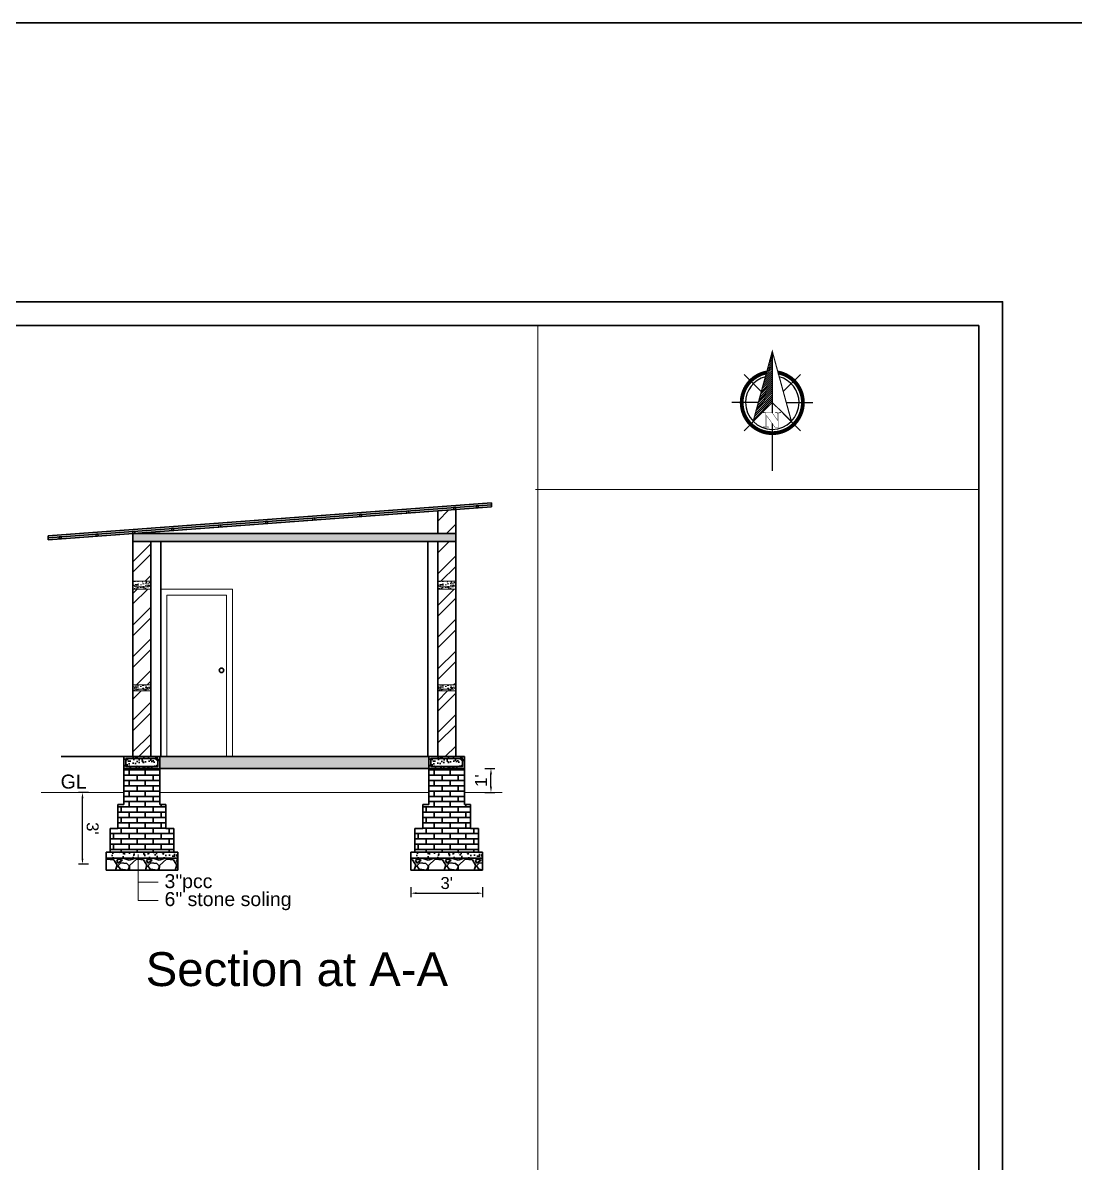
# Model space of a CAD drawing. Header units: inches. Extents: x 352533 to 378079, y -36324 to -23949.
# Drawn here: x 357171 to 357699, y -31711 to -31139 of the extents above; entities that cross this region are included whole.
import ezdxf

# ---------------------------------------------------------------- set-up
doc = ezdxf.new("R2010")
doc.units = ezdxf.units.IN
doc.header["$LTSCALE"] = 2
doc.header["$MEASUREMENT"] = 0
doc.header["$PDMODE"] = 34
doc.layers.get('0').update_dxf_attribs({"linetype": 'CONTINUOUS'})
doc.layers.get('DEFPOINTS').update_dxf_attribs({"color": 141, "linetype": 'CONTINUOUS'})
for name, color, linetype, lineweight in [('DIMENTION', 140, 'CONTINUOUS', 0), ('door', 20, 'CONTINUOUS', 35), ('Rebars', 1, 'CONTINUOUS', 13), ('Siteplan', 7, 'CONTINUOUS', 30), ('steps', 253, 'CONTINUOUS', 20), ('WALL - A', 1, 'CONTINUOUS', 40)]:
    doc.layers.add(name, color=color, linetype=linetype, lineweight=lineweight)
doc.layers.add('Normal Wall', color=7, linetype='CONTINUOUS', lineweight=35, true_color=0xffaf89)
doc.layers.add('Rear Wall', color=7, linetype='CONTINUOUS', lineweight=20, true_color=0xd4e480)
doc.styles.add('Lettring Text', font='arial.ttf')
doc.styles.get("Standard").update_dxf_attribs({"font": 'ARIALN.TTF'})
doc.dimstyles.new('Copy of Standard', dxfattribs={"dimtxt": 6, "dimasz": 2.875, "dimexe": 2, "dimexo": 4, "dimgap": 2, "dimtad": 1, "dimdec": 0, "dimrnd": 1, "dimzin": 0, "dimdsep": 46, "dimlunit": 4, "dimtxsty": 'Lettring Text', "dimcen": 0.1, "dimclrd": 7, "dimclre": 7, "dimclrt": 7, "dimazin": 0, "dimtfac": 0.645, "dimtdec": 0, "dimtmove": 1, "dimatfit": 0, "dimfxl": 3, "dimfxlon": 1, "dimtfillclr": 256, "dimtolj": 1, "dimtzin": 0, "dimlwd": -1, "dimlwe": -1, "dimarcsym": 2})
pattern_1 = [(45, (-3825.627, -791.146), (-7.9549513, 7.9549513), []), (45, (-3820.324, -791.146), (-7.9549513, 7.9549513), [])]
pattern_2 = [(228.0127875, (-3814.827, -776.1464), (-120, -135), [2.01804, -199.7863207]), (184.96974073, (-3816.17695, -777.6464), (180, 15), [3.46302, -342.8388714]), (132.51044708, (-3819.62695, -777.9464), (150, -165), [2.44182, -241.74048894]), (267.273689, (-3825.47695, -781.6964), (15, 300), [3.15357, -312.2033706]), (292.83365418, (-3825.62695, -784.8464), (-75, 180), [3.092325, -306.1405969]), (357.273689, (-3824.42695, -787.6964), (-300, 15), [3.15357, -312.2033706]), (37.69424047, (-3821.27695, -787.8464), (-195, -150), [4.170435, -412.87272823]), (72.25532837, (-3817.97695, -785.2964), (105, 330), [3.93732, -389.79482245]), (121.42956562, (-3816.77695, -781.5464), (-120, 195), [3.16425, -313.26109665]), (175.2363583, (-3818.427, -778.8464), (165, -15), [3.61248, -177.0114387]), (222.3974378, (-3822.02695, -778.5464), (-180, -165), [4.67172, -462.5006251]), (138.81407483, (-3810.627, -781.8464), (-105, 90), [1.594515, -157.8576722]), (171.4692344, (-3811.82695, -780.7964), (195, -30), [3.033555, -300.32267124]), (225, (-3814.827, -780.346), (-2e-15, -15), [2.121315, -19.09188844]), (203.1985905, (-3815.877, -778.5464), (75, 30), [1.14237, -113.0942266]), (291.8014095, (-3816.927, -778.9964), (-15, 45), [1.615545, -79.1619271]), (30.9637565, (-3816.327, -780.4964), (45, 30), [2.623935, -84.8403434]), (161.5650512, (-3814.077, -779.1464), (30, -15), [1.897365, -45.5367999]), (16.38954033, (-3825.62695, -778.9964), (150, 45), [2.658, -263.1426772]), (70.34617594, (-3823.0769, -778.2464), (-60, -165), [2.229915, -220.7611162]), (293.1985905, (-3814.077, -776.1464), (-30, 75), [2.284725, -111.9518716]), (343.61045967, (-3813.17695, -778.2464), (-150, 45), [2.658, -263.1426772]), (339.4439548, (-3825.627, -788.2964), (-75, 30), [2.5632, -125.5968562]), (294.77514057, (-3823.227, -789.1964), (-75, 165), [2.14767, -212.61964595]), (66.8014095, (-3813.927, -791.1464), (30, 75), [2.284725, -111.9518716]), (17.35402464, (-3813.02695, -789.0464), (-195, -60), [2.514465, -248.9313542]), (69.4439548, (-3821.277, -791.1464), (-30, -75), [1.2816, -126.8784562]), (101.3099325, (-3814.827, -791.1464), (-15, 60), [0.76485, -75.7204427]), (165.9637565, (-3814.977, -790.3964), (45, -15), [3.092325, -58.7542594]), (186.00900596, (-3817.97695, -789.6464), (150, 15), [2.86575, -283.7088476]), (303.6900675, (-3816.327, -781.8464), (-15, 30), [2.16333, -51.91993913]), (353.15722659, (-3815.12695, -783.6464), (255, -30), [3.77691, -373.91343936]), (60.9453959, (-3811.377, -784.0964), (-60, -105), [1.54434, -152.8901121]), (90, (-3810.627, -782.746), (-15, 15), [0.9, -14.1]), (120.25643716, (-3818.277, -789.1964), (60, -105), [2.08386, -206.30279984]), (48.0127875, (-3819.327, -787.3964), (120, 135), [4.03608, -197.7682807]), (0, (-3816.627, -784.396), (15, 15), [3.9, -11.1]), (325.30484647, (-3812.72695, -784.3964), (150, -105), [2.37171, -234.7991145]), (254.0546041, (-3810.777, -785.7464), (-15, -60), [2.18403, -107.01761834]), (207.64597536, (-3811.37695, -787.8464), (-285, -150), [3.555975, -352.04211273]), (175.42607874, (-3814.52695, -789.4964), (-195, 15), [3.761985, -372.4361011])]
pattern_3 = [(50, (292902.54, 85005.2083), (5.73808146, -0.50201708), [0.6, -6.6]), (355, (292902.54, 85005.2083), (-1.11001067, 6.01753707), [0.48, -5.28]), (100.4514, (292903.0184, 85005.1665), (4.62807505, 5.51551634), [0.50992152, -5.6091369]), (46.1842, (292902.54, 85006.808), (8.5379284, -1.3241521), [0.9, -9.9]), (96.6356, (292903.252, 85006.698), (7.47730164, 7.79294297), [0.7648823, -8.413704]), (351.1842, (292902.54, 85006.808), (7.47729556, 7.7929488), [0.72, -7.92]), (21, (292903.34, 85006.4083), (4.77525642, -3.22095113), [0.6, -6.6]), (326, (292903.34, 85006.4083), (1.94652266, 5.80120036), [0.48, -5.28]), (71.4514, (292903.738, 85006.14), (6.72178103, 2.58024397), [0.50992152, -5.6091369]), (37.5, (292902.5402, 85005.2083), (0.097278843, 2.66315083), [0, -5.216, 0, -5.36, 0, -5.3]), (7.5, (292902.5402, 85005.2083), (2.1045563, 3.155293695), [0, -3.056, 0, -5.096, 0, -2.02]), (327.5, (292900.7562, 85005.2083), (4.27057949, -0.180438974), [0, -2, 0, -6.24, 0, -8.28]), (317.5, (292899.9562, 85005.2083), (4.66548935, 0.80083986), [0, -2.6, 0, -4.144, 0, -5.88])]
pattern_4 = [(50, (293055.54, 85005.2083), (5.73808146, -0.50201708), [0.6, -6.6]), (355, (293055.54, 85005.2083), (-1.11001067, 6.01753707), [0.48, -5.28]), (100.4514, (293056.0184, 85005.1665), (4.62807505, 5.51551634), [0.50992152, -5.6091369]), (46.1842, (293055.54, 85006.808), (8.5379284, -1.3241521), [0.9, -9.9]), (96.6356, (293056.252, 85006.698), (7.47730164, 7.79294297), [0.7648823, -8.413704]), (351.1842, (293055.54, 85006.808), (7.47729556, 7.7929488), [0.72, -7.92]), (21, (293056.34, 85006.4083), (4.77525642, -3.22095113), [0.6, -6.6]), (326, (293056.34, 85006.4083), (1.94652266, 5.80120036), [0.48, -5.28]), (71.4514, (293056.738, 85006.14), (6.72178103, 2.58024397), [0.50992152, -5.6091369]), (37.5, (293055.5402, 85005.2083), (0.097278843, 2.66315083), [0, -5.216, 0, -5.36, 0, -5.3]), (7.5, (293055.5402, 85005.2083), (2.1045563, 3.155293695), [0, -3.056, 0, -5.096, 0, -2.02]), (327.5, (293053.7562, 85005.2083), (4.27057949, -0.180438974), [0, -2, 0, -6.24, 0, -8.28]), (317.5, (293052.9562, 85005.2083), (4.66548935, 0.80083986), [0, -2.6, 0, -4.144, 0, -5.88])]

# ---------------------------------------------------------------- blocks, each defined once
blk = doc.blocks.new('*X29')
at = {"color": 0}
for p, q in [((146.55, -412.41), (147.62, -411.35)), ((146.75, -411.68), (147.62, -410.82)), ((146.95, -410.95), (147.62, -410.29)), ((147.15, -410.22), (147.62, -409.76)), ((147.35, -409.49), (147.62, -409.23)), ((147.55, -408.76), (147.62, -408.7)), ((145.56, -416.06), (147.62, -414)), ((145.76, -415.33), (147.62, -413.47)), ((145.96, -414.6), (147.62, -412.94)), ((146.16, -413.87), (147.62, -412.41)), ((146.36, -413.14), (147.62, -411.88)), ((144.36, -420.44), (147.62, -417.18)), ((144.56, -419.71), (147.62, -416.65)), ((144.76, -418.98), (147.62, -416.12)), ((144.96, -418.25), (147.62, -415.59)), ((145.16, -417.52), (147.62, -415.06)), ((145.36, -416.79), (147.62, -414.53)), ((143.36, -424.09), (147.62, -419.83)), ((143.56, -423.36), (147.62, -419.3)), ((143.76, -422.63), (147.62, -418.77)), ((143.96, -421.9), (147.62, -418.24)), ((144.16, -421.17), (147.62, -417.71)), ((142.76, -426.28), (147.62, -421.42)), ((142.96, -425.55), (147.62, -420.89)), ((143.16, -424.82), (147.62, -420.36))]:
    blk.add_line(p, q, dxfattribs=at)
blk = doc.blocks.new('NORTH_15')
for p, q in [((0, 3.66), (0, 10.62)), ((-2.87, 2.87), (-7.37, 7.37)), ((2.87, 2.87), (7.37, 7.37)), ((-13.37, 0), (2.72, 0)), ((5.49, 0), (17.83, 0)), ((-2.87, -2.87), (-7.37, -7.37)), ((2.87, -2.87), (7.37, -7.37)), ((0, -3.66), (0, -10.62))]:
    blk.add_line(p, q)
at = {"const_width": 1}
for points in [[(0, -8, 1), (0, 8, 0.359415), (-7.86, 1.52, 1)], [(-7.86, -1.52, 0.359415), (0, -8, 1)]]:
    blk.add_lwpolyline(points, format="xyb", dxfattribs=at)
for points, const_width in [([(4.96, -5.01), (-13.37, 0), (4.9, 5), (0, 0), (4.96, -5.01)], 0.3), ([(5.93, -1.55), (6, -1.55), (6.07, -1.54), (6.13, -1.53), (6.17, -1.52), (6.22, -1.51), (6.26, -1.49), (6.28, -1.47), (6.3, -1.45), (6.32, -1.42), (6.33, -1.39), (6.35, -1.34), (6.36, -1.29), (6.37, -1.23), (6.38, -1.16), (6.38, -1.08), (6.38, -1), (6.54, -1), (6.54, -2.34), (6.38, -2.34), (6.38, -2.3), (6.38, -2.23), (6.38, -2.16), (6.37, -2.09), (6.36, -2.04), (6.35, -1.99), (6.33, -1.95), (6.32, -1.91), (6.3, -1.88), (6.28, -1.86), (6.26, -1.83), (6.22, -1.81), (6.18, -1.8), (6.13, -1.78), (6.07, -1.77), (6.01, -1.76), (5.95, -1.76), (2.66, -1.76), (2.66, -2.34), (2.5, -2.34), (2.5, -0.16), (4.71, 1.44), (3.14, 1.44), (3.07, 1.44), (3, 1.43), (2.94, 1.42), (2.89, 1.41), (2.85, 1.4), (2.81, 1.38), (2.78, 1.36), (2.76, 1.34), (2.74, 1.31), (2.72, 1.27), (2.7, 1.22), (2.69, 1.17), (2.68, 1.11), (2.67, 1.04), (2.66, 0.97), (2.66, 0.89), (2.66, 0.87), (2.5, 0.87), (2.5, 2.21), (2.66, 2.21), (2.66, 2.17), (2.66, 2.09), (2.67, 2.03), (2.68, 1.97), (2.69, 1.91), (2.7, 1.86), (2.71, 1.82), (2.73, 1.78), (2.75, 1.76), (2.77, 1.74), (2.8, 1.72), (2.85, 1.7), (2.89, 1.68), (2.94, 1.67), (3, 1.66), (3.07, 1.66), (3.14, 1.66), (6.54, 1.66), (6.54, 0.75), (3.33, -1.55), (5.93, -1.55), (5.93, -1.55)], 0.1)]:
    blk.add_lwpolyline(points, dxfattribs=dict(const_width=const_width))
for start, end in [(90, 164.973), (270, 90), (195.027, 270)]:
    blk.add_arc((0, 0), 7, start, end)
at = {"rotation": 90}
blk.add_blockref('*X29', (-421.89, -147.62), dxfattribs=at)
blk = doc.blocks.new('A$C0BDB7EE9')
at = {"layer": 'Siteplan', "xscale": 2.999999999999779, "yscale": 2.999999999999779, "zscale": 2.999999999999779, "rotation": 247.8612575918487}
blk.add_blockref('NORTH_15', (20.15, 49.54), dxfattribs=at)
blk = doc.blocks.new('A$C327B4BBD')
at = {"layer": 'DIMENTION', "ltscale": 0.3, "xscale": 1.171875000000082, "yscale": 1.171875000000082, "zscale": 1.171875000000082, "rotation": 112.1387424081494}
blk.add_blockref('A$C0BDB7EE9', (16.1, 0), dxfattribs=at)
blk = doc.blocks.new('*D750')
at = {"color": 7, "transparency": 16777216}
for p, q in [((357203.97, -31525.02), (357198.97, -31525.02)), ((357200.97, -31558.14), (357200.97, -31527.9)), ((357203.97, -31561.01), (357198.97, -31561.01))]:
    blk.add_line(p, q, dxfattribs=at)
at = {"color": 7, "linetype": 'ByBlock', "transparency": 16777216}
for points in [[(357201.45, -31527.9), (357200.49, -31527.9), (357200.97, -31525.02)], [(357201.45, -31558.14), (357200.49, -31558.14), (357200.97, -31561.01)]]:
    blk.add_solid(points, dxfattribs=at)
at = {"layer": 'DEFPOINTS', "color": 0, "linetype": 'ByBlock', "transparency": 16777216}
for p in [(357200.97, -31525.02), (357212.79, -31525.02), (357212.79, -31561.01)]:
    blk.add_point(p, dxfattribs=at)
at = {"color": 7, "linetype": 'ByBlock', "lineweight": 5, "transparency": 16777216, "insert": (357206.04, -31543.02), "char_height": 6, "attachment_point": 5, "rotation": 270.0012, "style": 'Lettring Text'}
blk.add_mtext("\\A1;3'", dxfattribs=at)
blk = doc.blocks.new('*D751')
at = {"color": 7, "transparency": 16777216}
for p, q in [((357403, -31513.01), (357408, -31513.01)), ((357406, -31522.14), (357406, -31515.89)), ((357403, -31525.02), (357408, -31525.02))]:
    blk.add_line(p, q, dxfattribs=at)
at = {"color": 7, "linetype": 'ByBlock', "transparency": 16777216}
for points in [[(357405.52, -31515.89), (357406.48, -31515.89), (357406, -31513.01)], [(357405.52, -31522.14), (357406.48, -31522.14), (357406, -31525.02)]]:
    blk.add_solid(points, dxfattribs=at)
at = {"layer": 'DEFPOINTS', "color": 0, "linetype": 'ByBlock', "transparency": 16777216}
for p in [(357392.79, -31513.01), (357406, -31513.01), (357392.79, -31525.02)]:
    blk.add_point(p, dxfattribs=at)
at = {"color": 7, "linetype": 'ByBlock', "lineweight": 5, "transparency": 16777216, "insert": (357400.99, -31519.02), "char_height": 6, "attachment_point": 5, "rotation": 90, "style": 'Lettring Text'}
blk.add_mtext("\\A1;1'", dxfattribs=at)
blk = doc.blocks.new('*D749')
at = {"color": 7, "transparency": 16777216}
for p, q in [((357365.79, -31572.55), (357365.79, -31577.55)), ((357401.79, -31572.55), (357401.79, -31577.55)), ((357368.66, -31575.55), (357398.91, -31575.55))]:
    blk.add_line(p, q, dxfattribs=at)
at = {"color": 7, "linetype": 'ByBlock', "transparency": 16777216}
for points in [[(357368.66, -31575.07), (357368.66, -31576.03), (357365.79, -31575.55)], [(357398.91, -31575.07), (357398.91, -31576.03), (357401.79, -31575.55)]]:
    blk.add_solid(points, dxfattribs=at)
at = {"layer": 'DEFPOINTS', "color": 0, "linetype": 'ByBlock', "transparency": 16777216}
for p in [(357365.79, -31561.01), (357401.79, -31561.01), (357401.79, -31575.55)]:
    blk.add_point(p, dxfattribs=at)
at = {"color": 7, "linetype": 'ByBlock', "lineweight": 5, "transparency": 16777216, "insert": (357383.79, -31570.48), "char_height": 6, "attachment_point": 5, "style": 'Lettring Text'}
blk.add_mtext("\\A1;3'", dxfattribs=at)

msp = doc.modelspace()

# ---------------------------------------------------------------- hatches: boundary and pattern name
at = {"linetype": 'ByBlock', "lineweight": 5}
h = msp.add_hatch(dxfattribs=at)
h.set_pattern_fill('AR-CONC', scale=0.5, style=0)
h.set_pattern_definition([(50, (310987.362, 37384.7373), (3.58630091, -0.31376067), [0.375, -4.125]), (355, (310987.362, 37384.7373), (-0.69375667, 3.76096067), [0.3, -3.3]), (100.4514, (310987.6607, 37384.7112), (2.89254691, 3.44719771), [0.31870095, -3.50571056]), (46.1842, (310987.362, 37385.7373), (5.33620524, -0.82759507), [0.5625, -6.1875]), (96.6356, (310987.8065, 37385.6684), (4.67331353, 4.87058935), [0.47805144, -5.258565]), (351.1842, (310987.362, 37385.7373), (4.67330973, 4.870593), [0.45, -4.95]), (21, (310987.862, 37385.4873), (2.98453526, -2.01309445), [0.375, -4.125]), (326, (310987.862, 37385.4873), (1.21657666, 3.62575023), [0.3, -3.3]), (71.4514, (310988.1106, 37385.3196), (4.20111314, 1.61265248), [0.31870095, -3.50571056]), (37.5, (310987.3619, 37384.7373), (0.060799277, 1.66446927), [0, -3.26, 0, -3.35, 0, -3.3125]), (7.5, (310987.3619, 37384.7373), (1.315347687, 1.97205856), [0, -1.91, 0, -3.185, 0, -1.2625]), (327.5, (310986.2469, 37384.7373), (2.66911218, -0.112774359), [0, -1.25, 0, -3.9, 0, -5.175]), (317.5, (310985.7469, 37384.7373), (2.91593085, 0.50052491), [0, -1.625, 0, -2.59, 0, -3.675])])
h.paths.add_polyline_path([(357235.29, -31419.01), (357226.29, -31419.01), (357226.29, -31423.01), (357235.29, -31423.01)])
edge = h.paths.add_edge_path(flags=16)
edge.add_arc((357234.2, -31421.66), 0.496, 180, 268.058, ccw=False)
edge.add_arc((357234.2, -31421.66), 0.496, 0, 180, ccw=False)
edge.add_arc((357234.2, -31421.66), 0.496, -91.942, 0, ccw=False)
edge.add_line((357234.19, -31422.15), (357227.39, -31422.15))
edge.add_arc((357227.37, -31421.66), 0.496, 180, 271.942, ccw=False)
edge.add_arc((357227.37, -31421.66), 0.496, 0, 180, ccw=False)
edge.add_arc((357227.37, -31421.66), 0.496, -88.058, 0, ccw=False)
edge.add_line((357227.39, -31422.15), (357234.19, -31422.15))
h = msp.add_hatch(dxfattribs=at)
h.set_pattern_fill('AR-CONC', scale=0.5, style=0)
h.set_pattern_definition([(50, (311140.362, 37384.7373), (3.58630091, -0.31376067), [0.375, -4.125]), (355, (311140.362, 37384.7373), (-0.69375667, 3.76096067), [0.3, -3.3]), (100.4514, (311140.6607, 37384.7112), (2.89254691, 3.44719771), [0.31870095, -3.50571056]), (46.1842, (311140.362, 37385.7373), (5.33620524, -0.82759507), [0.5625, -6.1875]), (96.6356, (311140.8065, 37385.6684), (4.67331353, 4.87058935), [0.47805144, -5.258565]), (351.1842, (311140.362, 37385.7373), (4.67330973, 4.870593), [0.45, -4.95]), (21, (311140.862, 37385.4873), (2.98453526, -2.01309445), [0.375, -4.125]), (326, (311140.862, 37385.4873), (1.21657666, 3.62575023), [0.3, -3.3]), (71.4514, (311141.1106, 37385.3196), (4.20111314, 1.61265248), [0.31870095, -3.50571056]), (37.5, (311140.3619, 37384.7373), (0.060799277, 1.66446927), [0, -3.26, 0, -3.35, 0, -3.3125]), (7.5, (311140.3619, 37384.7373), (1.315347687, 1.97205856), [0, -1.91, 0, -3.185, 0, -1.2625]), (327.5, (311139.2469, 37384.7373), (2.66911218, -0.112774359), [0, -1.25, 0, -3.9, 0, -5.175]), (317.5, (311138.7469, 37384.7373), (2.91593085, 0.50052491), [0, -1.625, 0, -2.59, 0, -3.675])])
h.paths.add_polyline_path([(357388.29, -31419.01), (357379.29, -31419.01), (357379.29, -31423.01), (357388.29, -31423.01)])
edge = h.paths.add_edge_path(flags=16)
edge.add_arc((357387.2, -31421.66), 0.496, 180, 268.058, ccw=False)
edge.add_arc((357387.2, -31421.66), 0.496, 0, 180, ccw=False)
edge.add_arc((357387.2, -31421.66), 0.496, -91.942, 0, ccw=False)
edge.add_line((357387.19, -31422.15), (357380.39, -31422.15))
edge.add_arc((357380.37, -31421.66), 0.496, 180, 271.942, ccw=False)
edge.add_arc((357380.37, -31421.66), 0.496, 0, 180, ccw=False)
edge.add_arc((357380.37, -31421.66), 0.496, -88.058, 0, ccw=False)
edge.add_line((357380.39, -31422.15), (357387.19, -31422.15))
h = msp.add_hatch(color=7, dxfattribs=at)
h.paths.add_polyline_path([(357234.7, -31421.38, 0.414214), (357234.2, -31420.89), (357234.04, -31420.92, 0.315664), (357233.71, -31421.38, 1)])
h.paths.add_polyline_path([(357227.54, -31420.92), (357227.37, -31420.89, 0.414214), (357226.87, -31421.38, 0.404321), (357227.35, -31421.88), (357227.39, -31421.88, 0.404321), (357227.87, -31421.38, 0.315664)])
h = msp.add_hatch(color=7, dxfattribs=at)
h.paths.add_polyline_path([(357387.7, -31421.38, 0.414214), (357387.2, -31420.89), (357387.04, -31420.92, 0.315664), (357386.71, -31421.38, 1)])
h.paths.add_polyline_path([(357380.54, -31420.92), (357380.37, -31420.89, 0.414214), (357379.87, -31421.38, 0.404321), (357380.35, -31421.88), (357380.39, -31421.88, 0.404321), (357380.87, -31421.38, 0.315664)])
h = msp.add_hatch(dxfattribs=at)
h.set_pattern_fill('AR-CONC', scale=0.5, style=0)
h.set_pattern_definition([(50, (310987.362, 37333.7373), (3.58630091, -0.31376067), [0.375, -4.125]), (355, (310987.362, 37333.7373), (-0.69375667, 3.76096067), [0.3, -3.3]), (100.4514, (310987.6607, 37333.7112), (2.89254691, 3.44719771), [0.31870095, -3.50571056]), (46.1842, (310987.362, 37334.7373), (5.33620524, -0.82759507), [0.5625, -6.1875]), (96.6356, (310987.8065, 37334.6684), (4.67331353, 4.87058935), [0.47805144, -5.258565]), (351.1842, (310987.362, 37334.7373), (4.67330973, 4.870593), [0.45, -4.95]), (21, (310987.862, 37334.4873), (2.98453526, -2.01309445), [0.375, -4.125]), (326, (310987.862, 37334.4873), (1.21657666, 3.62575023), [0.3, -3.3]), (71.4514, (310988.1106, 37334.3196), (4.20111314, 1.61265248), [0.31870095, -3.50571056]), (37.5, (310987.3619, 37333.7373), (0.060799277, 1.66446927), [0, -3.26, 0, -3.35, 0, -3.3125]), (7.5, (310987.3619, 37333.7373), (1.315347687, 1.97205856), [0, -1.91, 0, -3.185, 0, -1.2625]), (327.5, (310986.2469, 37333.7373), (2.66911218, -0.112774359), [0, -1.25, 0, -3.9, 0, -5.175]), (317.5, (310985.7469, 37333.7373), (2.91593085, 0.50052491), [0, -1.625, 0, -2.59, 0, -3.675])])
h.paths.add_polyline_path([(357235.29, -31471.01), (357226.29, -31471.01), (357226.29, -31474.01), (357235.29, -31474.01)])
h.paths.add_polyline_path([(357234.19, -31473.15, -0.404321), (357233.71, -31472.66, -1), (357234.7, -31472.66, -0.424176), (357234.19, -31473.15), (357227.39, -31473.15, -0.424176), (357226.87, -31472.66, -1), (357227.87, -31472.66, -0.404321), (357227.39, -31473.15)], flags=16)
h = msp.add_hatch(color=7, dxfattribs=at)
h.paths.add_polyline_path([(357234.7, -31472.66, 0.414214), (357234.2, -31472.16), (357234.04, -31472.19, 0.315664), (357233.71, -31472.66, 1)])
h.paths.add_polyline_path([(357227.54, -31472.19), (357227.37, -31472.16, 0.414214), (357226.87, -31472.66, 0.404321), (357227.35, -31473.15), (357227.39, -31473.15, 0.404321), (357227.87, -31472.66, 0.315664)])
h = msp.add_hatch(dxfattribs=at)
h.set_pattern_fill('AR-CONC', scale=0.5, style=0)
h.set_pattern_definition([(50, (311140.362, 37333.7373), (3.58630091, -0.31376067), [0.375, -4.125]), (355, (311140.362, 37333.7373), (-0.69375667, 3.76096067), [0.3, -3.3]), (100.4514, (311140.6607, 37333.7112), (2.89254691, 3.44719771), [0.31870095, -3.50571056]), (46.1842, (311140.362, 37334.7373), (5.33620524, -0.82759507), [0.5625, -6.1875]), (96.6356, (311140.8065, 37334.6684), (4.67331353, 4.87058935), [0.47805144, -5.258565]), (351.1842, (311140.362, 37334.7373), (4.67330973, 4.870593), [0.45, -4.95]), (21, (311140.862, 37334.4873), (2.98453526, -2.01309445), [0.375, -4.125]), (326, (311140.862, 37334.4873), (1.21657666, 3.62575023), [0.3, -3.3]), (71.4514, (311141.1106, 37334.3196), (4.20111314, 1.61265248), [0.31870095, -3.50571056]), (37.5, (311140.3619, 37333.7373), (0.060799277, 1.66446927), [0, -3.26, 0, -3.35, 0, -3.3125]), (7.5, (311140.3619, 37333.7373), (1.315347687, 1.97205856), [0, -1.91, 0, -3.185, 0, -1.2625]), (327.5, (311139.2469, 37333.7373), (2.66911218, -0.112774359), [0, -1.25, 0, -3.9, 0, -5.175]), (317.5, (311138.7469, 37333.7373), (2.91593085, 0.50052491), [0, -1.625, 0, -2.59, 0, -3.675])])
h.paths.add_polyline_path([(357388.29, -31471.01), (357379.29, -31471.01), (357379.29, -31474.01), (357388.29, -31474.01)])
h.paths.add_polyline_path([(357387.19, -31473.15, -0.404321), (357386.71, -31472.66, -1), (357387.7, -31472.66, -0.424176), (357387.19, -31473.15), (357380.39, -31473.15, -0.424176), (357379.87, -31472.66, -1), (357380.87, -31472.66, -0.404321), (357380.39, -31473.15)], flags=16)
h = msp.add_hatch(color=7, dxfattribs=at)
h.paths.add_polyline_path([(357387.7, -31472.66, 0.414214), (357387.2, -31472.16), (357387.04, -31472.19, 0.315664), (357386.71, -31472.66, 1)])
h.paths.add_polyline_path([(357380.54, -31472.19), (357380.37, -31472.16, 0.414214), (357379.87, -31472.66, 0.404321), (357380.35, -31473.15), (357380.39, -31473.15, 0.404321), (357380.87, -31472.66, 0.315664)])
at = {"layer": 'door', "ltscale": 0.5}
h = msp.add_hatch(dxfattribs=at)
h.set_pattern_fill('AR-CONC', color=256, scale=0.8, style=0)
h.set_pattern_definition([(50, (-3825.627, -791.1464), (5.73808146, -0.50201708), [0.6, -6.6]), (355, (-3825.627, -791.1464), (-1.11001067, 6.01753707), [0.48, -5.28]), (100.4514445, (-3825.149, -791.188), (4.62807077, 5.51551993), [0.50992154, -5.6091369]), (46.1842, (-3825.627, -789.5464), (8.53793065, -1.32415425), [0.9, -9.9]), (96.6356355, (-3824.9155, -789.657), (7.47729557, 7.7929488), [0.76488274, -8.41371008]), (351.184164, (-3825.627, -789.546), (7.47729556, 7.7929488), [0.72, -7.92]), (21, (-3824.827, -789.9464), (4.77525642, -3.220951125), [0.6, -6.6]), (326, (-3824.827, -789.9464), (1.94652266, 5.80120036), [0.48, -5.28]), (71.4514447, (-3824.429, -790.215), (6.72177901, 2.58024922), [0.50992152, -5.6091369]), (37.5, (-3825.627, -791.1464), (0.097278843, 2.663150831), [0, -5.216, 0, -5.36, 0, -5.3]), (7.5, (-3825.627, -791.1464), (2.1045563, 3.155293695), [0, -3.056, 0, -5.096, 0, -2.02]), (327.5, (-3827.411, -791.1464), (4.27057949, -0.180438974), [0, -2, 0, -6.24, 0, -8.28]), (317.5, (-3828.211, -791.1464), (4.665489355, 0.80083986), [0, -2.6, 0, -4.144, 0, -5.88])])
h.paths.add_polyline_path([(357388.29, -31399.01), (357388.29, -31395.01), (357226.29, -31395.01), (357226.29, -31399.01)])
h = msp.add_hatch(dxfattribs=at)
h.set_pattern_fill('AR-CONC', color=256, scale=0.8, style=0)
h.set_pattern_definition(pattern_3)
h.paths.add_polyline_path([(357239.79, -31507.01), (357221.79, -31507.01), (357221.79, -31513.01), (357239.79, -31513.01), (357239.79, -31507.96)])
h.paths.add_polyline_path([(357238.79, -31507.96), (357238.79, -31512.01), (357222.79, -31512.01), (357222.79, -31507.96), (357223.09, -31507.96, -0.049683), (357223.15, -31507.96)], flags=16)
h.paths.add_polyline_path([(357238.78, -31508.3, -1), (357238.11, -31508.3, -1)], flags=0)
h.paths.add_polyline_path([(357238.79, -31511.68, -1), (357238.12, -31511.68, -1)], flags=16)
h.paths.add_polyline_path([(357223.46, -31511.68, -1), (357222.79, -31511.68, -1)], flags=16)
h = msp.add_hatch(dxfattribs=at)
h.set_pattern_fill('AR-CONC', color=256, scale=0.8, style=0)
h.set_pattern_definition(pattern_3)
h.paths.add_polyline_path([(357238.79, -31507.96), (357222.79, -31507.96), (357222.79, -31512.01), (357238.79, -31512.01)])
h = msp.add_hatch(color=256, dxfattribs=at)
h.paths.add_polyline_path([(357223.46, -31508.3, 0.385424), (357223.15, -31507.96), (357223.09, -31507.96, 0.385424), (357222.79, -31508.3, 1)])
h.paths.add_polyline_path([(357222.79, -31511.68, 1), (357223.46, -31511.68, 1)])
h.paths.add_polyline_path([(357238.11, -31508.3, 1), (357238.78, -31508.3, 1)])
h.paths.add_polyline_path([(357238.12, -31511.68, 1), (357238.79, -31511.68, 1)])
h = msp.add_hatch(dxfattribs=at)
h.set_pattern_fill('AR-CONC', color=256, scale=0.8, style=0)
h.set_pattern_definition(pattern_4)
h.paths.add_polyline_path([(357392.79, -31507.01), (357374.79, -31507.01), (357374.79, -31513.01), (357392.79, -31513.01), (357392.79, -31507.96)])
h.paths.add_polyline_path([(357391.79, -31507.96), (357391.79, -31512.01), (357375.79, -31512.01), (357375.79, -31507.96), (357376.09, -31507.96, -0.049683), (357376.15, -31507.96)], flags=16)
h.paths.add_polyline_path([(357391.78, -31508.3, -1), (357391.11, -31508.3, -1)], flags=0)
h.paths.add_polyline_path([(357391.79, -31511.68, -1), (357391.12, -31511.68, -1)], flags=16)
h.paths.add_polyline_path([(357376.46, -31511.68, -1), (357375.79, -31511.68, -1)], flags=16)
h = msp.add_hatch(dxfattribs=at)
h.set_pattern_fill('AR-CONC', color=256, scale=0.8, style=0)
h.set_pattern_definition(pattern_4)
h.paths.add_polyline_path([(357391.79, -31507.96), (357375.79, -31507.96), (357375.79, -31512.01), (357391.79, -31512.01)])
h = msp.add_hatch(color=256, dxfattribs=at)
h.paths.add_polyline_path([(357376.46, -31508.3, 0.385424), (357376.15, -31507.96), (357376.09, -31507.96, 0.385424), (357375.79, -31508.3, 1)])
h.paths.add_polyline_path([(357375.79, -31511.68, 1), (357376.46, -31511.68, 1)])
h.paths.add_polyline_path([(357391.11, -31508.3, 1), (357391.78, -31508.3, 1)])
h.paths.add_polyline_path([(357391.12, -31511.68, 1), (357391.79, -31511.68, 1)])
at = {"layer": 'door', "ltscale": 0.5, "transparency": 33554648}
h = msp.add_hatch(dxfattribs=at)
h.set_pattern_fill('AR-BRSTD', color=256)
h.set_pattern_definition([(0, (201828.4662, -4619.586), (0, 2.667), []), (90, (201828.4662, -4619.586), (-4, 2.667), [2.667, -2.667])])
h.paths.add_polyline_path([(357239.79, -31513.01), (357221.79, -31513.01), (357221.79, -31531.01), (357239.79, -31531.01)])
h.paths.add_polyline_path([(357242.79, -31531.01), (357218.79, -31531.01), (357218.79, -31543.01), (357239.79, -31543.01), (357242.79, -31543.01)])
h.paths.add_polyline_path([(357246.79, -31543.01), (357239.79, -31543.01), (357218.79, -31543.01), (357214.79, -31543.01), (357214.79, -31555.01), (357246.79, -31555.01)])
h = msp.add_hatch(dxfattribs=at)
h.set_pattern_fill('AR-BRSTD', color=256)
h.set_pattern_definition([(0, (201981.4662, -4619.586), (0, 2.667), []), (90, (201981.4662, -4619.586), (-4, 2.667), [2.667, -2.667])])
h.paths.add_polyline_path([(357392.79, -31513.01), (357374.79, -31513.01), (357374.79, -31531.01), (357392.79, -31531.01)])
h.paths.add_polyline_path([(357395.79, -31531.01), (357371.79, -31531.01), (357371.79, -31543.01), (357392.79, -31543.01), (357395.79, -31543.01)])
h.paths.add_polyline_path([(357399.79, -31543.01), (357392.79, -31543.01), (357371.79, -31543.01), (357367.79, -31543.01), (357367.79, -31555.01), (357399.79, -31555.01)])
at = {"layer": 'door', "ltscale": 0.5}
h = msp.add_hatch(dxfattribs=at)
h.set_pattern_fill('AR-CONC', color=256, style=0)
h.set_pattern_definition([(50, (352463.0476, 36887.867), (7.17260183, -0.62752135), [0.75, -8.25]), (355, (352463.048, 36887.867), (-1.3875133, 7.5219213), [0.6, -6.6]), (100.4514, (352463.6454, 36887.815), (5.7850938, 6.8943954), [0.6374019, -7.0114211]), (46.1842, (352463.048, 36889.867), (10.6724105, -1.6551901), [1.125, -12.375]), (96.6356, (352463.937, 36889.729), (9.346627, 9.7411787), [0.9561029, -10.51713]), (351.1842, (352463.048, 36889.867), (9.3466195, 9.741186), [0.9, -9.9]), (21, (352464.0476, 36889.367), (5.9690705, -4.0261889), [0.75, -8.25]), (326, (352464.048, 36889.367), (2.4331533, 7.25150045), [0.6, -6.6]), (71.4514, (352464.545, 36889.0315), (8.4022263, 3.225305), [0.6374019, -7.0114211]), (37.5, (352463.0476, 36887.867), (0.12159855, 3.32893854), [0, -6.52, 0, -6.7, 0, -6.625]), (7.5, (352463.0476, 36887.867), (2.63069537, 3.94411712), [0, -3.82, 0, -6.37, 0, -2.525]), (327.5, (352460.8176, 36887.867), (5.33822436, -0.22554872), [0, -2.5, 0, -7.8, 0, -10.35]), (317.5, (352459.8176, 36887.867), (5.8318617, 1.00104982), [0, -3.25, 0, -5.18, 0, -7.35])])
h.paths.add_polyline_path([(357248.79, -31555.01), (357212.79, -31555.01), (357212.79, -31558.01), (357248.79, -31558.01)])
h = msp.add_hatch(dxfattribs=at)
h.set_pattern_fill('AR-CONC', color=256, style=0)
h.set_pattern_definition([(50, (352616.0476, 36887.867), (7.17260183, -0.62752135), [0.75, -8.25]), (355, (352616.048, 36887.867), (-1.3875133, 7.5219213), [0.6, -6.6]), (100.4514, (352616.6454, 36887.815), (5.7850938, 6.8943954), [0.6374019, -7.0114211]), (46.1842, (352616.048, 36889.867), (10.6724105, -1.6551901), [1.125, -12.375]), (96.6356, (352616.937, 36889.729), (9.346627, 9.7411787), [0.9561029, -10.51713]), (351.1842, (352616.048, 36889.867), (9.3466195, 9.741186), [0.9, -9.9]), (21, (352617.0476, 36889.367), (5.9690705, -4.0261889), [0.75, -8.25]), (326, (352617.048, 36889.367), (2.4331533, 7.25150045), [0.6, -6.6]), (71.4514, (352617.545, 36889.0315), (8.4022263, 3.225305), [0.6374019, -7.0114211]), (37.5, (352616.0476, 36887.867), (0.12159855, 3.32893854), [0, -6.52, 0, -6.7, 0, -6.625]), (7.5, (352616.0476, 36887.867), (2.63069537, 3.94411712), [0, -3.82, 0, -6.37, 0, -2.525]), (327.5, (352613.8176, 36887.867), (5.33822436, -0.22554872), [0, -2.5, 0, -7.8, 0, -10.35]), (317.5, (352612.8176, 36887.867), (5.8318617, 1.00104982), [0, -3.25, 0, -5.18, 0, -7.35])])
h.paths.add_polyline_path([(357401.79, -31555.01), (357365.79, -31555.01), (357365.79, -31558.01), (357401.79, -31558.01)])
at = {"layer": 'door', "ltscale": 0.5, "transparency": 33554648}
h = msp.add_hatch(dxfattribs=at)
h.set_pattern_fill('GRAVEL', color=256, scale=15)
h.set_pattern_definition(pattern_2)
h.paths.add_polyline_path([(357228.94, -31558.01), (357212.79, -31558.01), (357212.79, -31564.01), (357228.94, -31564.01)])
h = msp.add_hatch(dxfattribs=at)
h.set_pattern_fill('GRAVEL', color=256, scale=15)
h.set_pattern_definition(pattern_2)
h.paths.add_polyline_path([(357248.79, -31564.01), (357248.79, -31558.01), (357228.94, -31558.01), (357228.94, -31564.01)])
h = msp.add_hatch(dxfattribs=at)
h.set_pattern_fill('GRAVEL', color=256, scale=15)
h.set_pattern_definition(pattern_2)
h.paths.add_polyline_path([(357401.79, -31558.01), (357365.79, -31558.01), (357365.79, -31564.01), (357401.79, -31564.01)])
at = {"layer": 'steps', "ltscale": 0.3}
h = msp.add_hatch(dxfattribs=at)
h.set_pattern_fill('AR-CONC', scale=0.8, style=0)
h.set_pattern_definition([(50, (357365.787, -31510.0136), (5.73808, -0.50202), [0.6, -6.6]), (355, (357365.787, -31510.0136), (-1.11, 6.01754), [0.48, -5.28]), (100.4514, (357366.265, -31510.0555), (4.62807, 5.51552), [0.50992, -5.60914]), (46.184, (357365.787, -31508.4136), (8.53793, -1.32415), [0.9, -9.9]), (96.636, (357366.4986, -31508.524), (7.4773, 7.79295), [0.7649, -8.4137]), (351.184, (357365.787, -31508.414), (7.4773, 7.79295), [0.72, -7.92]), (21, (357366.587, -31508.8136), (4.77526, -3.22095), [0.6, -6.6]), (326, (357366.587, -31508.8136), (1.94652, 5.8012), [0.48, -5.28]), (71.4514, (357366.985, -31509.082), (6.72178, 2.58025), [0.50992, -5.60914]), (37.5, (357365.787, -31510.0136), (0.09728, 2.66315), [0, -5.216, 0, -5.36, 0, -5.3]), (7.5, (357365.787, -31510.0136), (2.104556, 3.155294), [0, -3.056, 0, -5.096, 0, -2.02]), (327.5, (357364.003, -31510.0136), (4.27058, -0.18044), [0, -2, 0, -6.24, 0, -8.28]), (317.5, (357363.203, -31510.0136), (4.66549, 0.80084), [0, -2.6, 0, -4.144, 0, -5.88])])
h.paths.add_polyline_path([(357356.79, -31507.01), (357239.79, -31507.01), (357239.79, -31513.01), (357356.79, -31513.01)])
h.paths.add_polyline_path([(357374.79, -31507.01), (357356.79, -31507.01), (357356.79, -31513.01), (357374.79, -31513.01)])
at = {"layer": 'WALL - A', "lineweight": 25}
h = msp.add_hatch(dxfattribs=at)
h.set_pattern_fill('ANSI32', color=256, scale=30, style=0)
h.set_pattern_definition(pattern_1)
h.paths.add_polyline_path([(357379.29, -31395.01), (357388.29, -31395.01), (357388.29, -31383.01), (357379.29, -31383.68)])
h = msp.add_hatch(dxfattribs=at)
h.set_pattern_fill('ANSI32', color=256, scale=30, style=0)
h.set_pattern_definition(pattern_1)
h.paths.add_polyline_path([(357235.29, -31395.01), (357235.29, -31394.35), (357226.29, -31395.01)])
h = msp.add_hatch(dxfattribs=at)
h.set_pattern_fill('ANSI32', color=256, scale=30, style=0)
h.set_pattern_definition(pattern_1)
h.paths.add_polyline_path([(357226.29, -31419.01), (357235.29, -31419.01), (357235.29, -31399.01), (357226.29, -31399.01)])
h = msp.add_hatch(dxfattribs=at)
h.set_pattern_fill('ANSI32', color=256, scale=30, style=0)
h.set_pattern_definition(pattern_1)
h.paths.add_polyline_path([(357379.29, -31419.01), (357388.29, -31419.01), (357388.29, -31399.01), (357379.29, -31399.01)])
h = msp.add_hatch(dxfattribs=at)
h.set_pattern_fill('ANSI32', color=256, scale=30, style=0)
h.set_pattern_definition(pattern_1)
h.paths.add_polyline_path([(357226.29, -31471.01), (357235.29, -31471.01), (357235.29, -31423.01), (357226.29, -31423.01)])
h = msp.add_hatch(dxfattribs=at)
h.set_pattern_fill('ANSI32', color=256, scale=30, style=0)
h.set_pattern_definition(pattern_1)
h.paths.add_polyline_path([(357388.29, -31423.01), (357379.29, -31423.01), (357379.29, -31471.01), (357388.29, -31471.01)])
h = msp.add_hatch(dxfattribs=at)
h.set_pattern_fill('ANSI32', color=256, scale=30, style=0)
h.set_pattern_definition(pattern_1)
h.paths.add_polyline_path([(357235.29, -31474.01), (357226.29, -31474.01), (357226.29, -31507.01), (357235.29, -31507.01)])
h = msp.add_hatch(dxfattribs=at)
h.set_pattern_fill('ANSI32', color=256, scale=30, style=0)
h.set_pattern_definition(pattern_1)
h.paths.add_polyline_path([(357379.29, -31507.01), (357388.29, -31507.01), (357388.29, -31474.01), (357379.29, -31474.01)])

# ---------------------------------------------------------------- linework, layer by layer
at = {"color": 7, "linetype": 'ByBlock', "lineweight": 5}
for p, q in [((357226.29, -31419.01), (357235.29, -31419.01)), ((357379.29, -31419.01), (357388.29, -31419.01)), ((357226.29, -31423.01), (357235.29, -31423.01)), ((357226.29, -31423.01), (357235.29, -31423.01)), ((357227.35, -31421.88), (357234.2, -31421.88)), ((357227.37, -31420.89), (357229.12, -31421.2)), ((357234.2, -31420.89), (357232.46, -31421.2)), ((357379.29, -31423.01), (357388.29, -31423.01)), ((357379.29, -31423.01), (357388.29, -31423.01)), ((357380.35, -31421.88), (357387.2, -31421.88)), ((357380.37, -31420.89), (357382.12, -31421.2)), ((357387.2, -31420.89), (357385.46, -31421.2)), ((357226.29, -31471.01), (357235.29, -31471.01)), ((357226.29, -31474.01), (357235.29, -31474.01)), ((357226.29, -31474.01), (357235.29, -31474.01)), ((357227.35, -31473.15), (357234.2, -31473.15)), ((357227.37, -31472.16), (357229.12, -31472.47)), ((357234.2, -31472.16), (357232.46, -31472.47)), ((357379.29, -31471.01), (357388.29, -31471.01)), ((357379.29, -31474.01), (357388.29, -31474.01)), ((357379.29, -31474.01), (357388.29, -31474.01)), ((357380.35, -31473.15), (357387.2, -31473.15)), ((357380.37, -31472.16), (357382.12, -31472.47)), ((357387.2, -31472.16), (357385.46, -31472.47)), ((357392.79, -31525.02), (357411.56, -31525.02)), ((357228.94, -31579.17), (357228.94, -31556.11)), ((357228.94, -31570.08), (357238.94, -31570.08)), ((357228.94, -31579.17), (357238.94, -31579.17))]:
    msp.add_line(p, q, dxfattribs=at)
at = {"color": 7, "linetype": 'ByBlock', "lineweight": 5, "ltscale": 10}
for p, q in [((357180.15, -31525.02), (357221.79, -31525.02)), ((357239.79, -31525.02), (357374.79, -31525))]:
    msp.add_line(p, q, dxfattribs=at)
at = {"color": 7, "linetype": 'ByBlock', "lineweight": 5}
for centre in [(357227.37, -31421.38), (357234.2, -31421.38), (357380.37, -31421.38), (357387.2, -31421.38), (357227.37, -31472.66), (357234.2, -31472.66), (357380.37, -31472.66), (357387.2, -31472.66)]:
    msp.add_circle(centre, 0.496, dxfattribs=at)
at = {"layer": 'door', "ltscale": 0.5}
for p, q in [((357183.67, -31396.17), (357406.29, -31379.67)), ((357183.67, -31397.17), (357406.29, -31380.68)), ((357183.67, -31398.17), (357406.29, -31381.68)), ((357379.29, -31395.01), (357379.29, -31383.68)), ((357388.29, -31395.01), (357388.29, -31383.01)), ((357406.29, -31379.67), (357406.29, -31381.68)), ((357183.67, -31396.17), (357183.67, -31398.17)), ((357226.29, -31395.01), (357388.29, -31395.01)), ((357226.29, -31507.01), (357226.29, -31395.01)), ((357235.29, -31395.01), (357235.29, -31394.35)), ((357388.29, -31507.01), (357388.29, -31395.01)), ((357226.29, -31399.01), (357388.29, -31399.01)), ((357235.29, -31507.01), (357235.29, -31399.01)), ((357240.29, -31507.01), (357240.29, -31399.01)), ((357374.29, -31507.01), (357374.29, -31399.01)), ((357379.29, -31507.01), (357379.29, -31399.01)), ((357226.29, -31507.01), (357190.29, -31507.01)), ((357221.79, -31507.01), (357239.79, -31507.01)), ((357221.79, -31507.01), (357221.79, -31531.01)), ((357238.79, -31507.96), (357222.79, -31507.96)), ((357222.79, -31507.96), (357222.79, -31512.01)), ((357226.29, -31507.01), (357388.29, -31507.01)), ((357226.29, -31507.01), (357235.29, -31507.01)), ((357226.29, -31507.01), (357235.29, -31507.01)), ((357235.29, -31507.01), (357226.29, -31507.01)), ((357226.29, -31507.01), (357235.29, -31507.01)), ((357238.28, -31507.96), (357237.78, -31508.61)), ((357238.79, -31508.41), (357238.28, -31509.07)), ((357238.79, -31507.96), (357238.79, -31512.01)), ((357239.79, -31507.01), (357239.79, -31531.01)), ((357388.29, -31507.01), (357342.29, -31507.01)), ((357374.79, -31507.01), (357392.79, -31507.01)), ((357374.79, -31507.01), (357374.79, -31531.01)), ((357391.79, -31507.96), (357375.79, -31507.96)), ((357375.79, -31507.96), (357375.79, -31512.01)), ((357379.29, -31507.01), (357388.29, -31507.01)), ((357379.29, -31507.01), (357388.29, -31507.01)), ((357388.29, -31507.01), (357379.29, -31507.01)), ((357379.29, -31507.01), (357388.29, -31507.01)), ((357388.29, -31507.01), (357379.29, -31507.01)), ((357391.28, -31507.96), (357390.78, -31508.61)), ((357391.79, -31508.41), (357391.28, -31509.07)), ((357391.79, -31507.96), (357391.79, -31512.01)), ((357392.79, -31507.01), (357392.79, -31531.01)), ((357221.79, -31513.01), (357239.79, -31513.01)), ((357238.79, -31512.01), (357222.79, -31512.01)), ((357226.29, -31513.01), (357388.29, -31513.01)), ((357374.79, -31513.01), (357392.79, -31513.01)), ((357391.79, -31512.01), (357375.79, -31512.01)), ((357218.79, -31531.01), (357218.79, -31543.01)), ((357221.79, -31531.01), (357218.79, -31531.01)), ((357239.79, -31531.01), (357242.79, -31531.01)), ((357242.79, -31531.01), (357242.79, -31543.01)), ((357371.79, -31531.01), (357371.79, -31543.01)), ((357374.79, -31531.01), (357371.79, -31531.01)), ((357392.79, -31531.01), (357395.79, -31531.01)), ((357395.79, -31531.01), (357395.79, -31543.01)), ((357214.79, -31543.01), (357218.79, -31543.01)), ((357214.79, -31543.01), (357214.79, -31555.01)), ((357242.79, -31543.01), (357246.79, -31543.01)), ((357246.79, -31543.01), (357246.79, -31555.01)), ((357367.79, -31543.01), (357371.79, -31543.01)), ((357367.79, -31543.01), (357367.79, -31555.01)), ((357395.79, -31543.01), (357399.79, -31543.01)), ((357399.79, -31543.01), (357399.79, -31555.01)), ((357212.79, -31555.01), (357248.79, -31555.01)), ((357212.79, -31555.01), (357212.79, -31564.01)), ((357248.79, -31555.01), (357248.79, -31564.01)), ((357365.79, -31555.01), (357401.79, -31555.01)), ((357365.79, -31555.01), (357365.79, -31564.01)), ((357401.79, -31555.01), (357401.79, -31564.01)), ((357212.79, -31558.01), (357248.79, -31558.01)), ((357365.79, -31558.01), (357401.79, -31558.01)), ((357212.79, -31564.01), (357248.79, -31564.01)), ((357365.79, -31564.01), (357401.79, -31564.01))]:
    msp.add_line(p, q, dxfattribs=at)
at = {"layer": 'door', "color": 3, "ltscale": 0.5}
msp.add_lwpolyline([(353912.38, -31138.82), (357997.15, -31138.82), (357997.15, -32276.53), (353912.38, -32276.53)], close=True, dxfattribs=at)
at = {"layer": 'door', "ltscale": 0.5}
for points in [[(357364.7, -31384.76), (357363.7, -31384.83), (357363.63, -31383.84), (357364.63, -31383.76)], [(357388.29, -31383.01), (357387.29, -31383.09), (357387.22, -31382.09), (357388.21, -31382.02)], [(357399.66, -31382.17), (357398.66, -31382.25), (357398.59, -31381.25), (357399.58, -31381.17)], [(357293.94, -31390), (357292.94, -31390.08), (357292.87, -31389.08), (357293.86, -31389.01)], [(357317.53, -31388.26), (357316.53, -31388.33), (357316.45, -31387.33), (357317.45, -31387.26)], [(357341.11, -31386.51), (357340.12, -31386.58), (357340.04, -31385.58), (357341.04, -31385.51)], [(357208.8, -31396.31), (357207.8, -31396.38), (357207.73, -31395.39), (357208.73, -31395.31)], [(357227.28, -31394.94), (357226.29, -31395.01), (357226.21, -31394.02), (357227.21, -31393.94)], [(357246.76, -31393.5), (357245.77, -31393.57), (357245.69, -31392.57), (357246.69, -31392.5)], [(357270.35, -31391.75), (357269.35, -31391.82), (357269.28, -31390.83), (357270.28, -31390.75)], [(357190.32, -31397.68), (357189.32, -31397.75), (357189.25, -31396.75), (357190.24, -31396.68)]]:
    msp.add_lwpolyline(points, close=True, dxfattribs=at)
for centre, radius in [((357270.77, -31463.7), 1.12), ((357223.12, -31508.3), 0.335), ((357238.45, -31508.3), 0.335), ((357376.12, -31508.3), 0.335), ((357391.45, -31508.3), 0.335), ((357223.12, -31511.68), 0.335), ((357238.45, -31511.68), 0.335), ((357376.12, -31511.68), 0.335), ((357391.45, -31511.68), 0.335)]:
    msp.add_circle(centre, radius, dxfattribs=at)
at = {"layer": 'Normal Wall'}
for points in [[(356604.84, -31278.8), (357662.84, -31278.8), (357662.84, -32029.33), (356604.84, -32029.33)], [(356604.84, -31278.8), (357662.84, -31278.8), (357662.84, -32029.33), (356604.84, -32029.33)], [(357650.93, -31290.71), (356628.65, -31290.71), (356628.65, -32017.42), (357650.93, -32017.42)], [(357650.93, -31290.71), (356628.65, -31290.71), (356628.65, -32017.42), (357650.93, -32017.42)]]:
    msp.add_lwpolyline(points, close=True, dxfattribs=at)
at = {"layer": 'Rear Wall'}
for p, q in [((357429.51, -31734.98), (357429.51, -31290.71)), ((357428.34, -31373.01), (357650.93, -31373.01))]:
    msp.add_line(p, q, dxfattribs=at)
at = {"layer": 'steps', "color": 7, "ltscale": 0.3}
for p, q in [((357240.29, -31507.01), (357240.29, -31423.01)), ((357240.29, -31423.01), (357276.29, -31423.01)), ((357276.29, -31423.01), (357276.29, -31507.01)), ((357243.29, -31507.01), (357243.29, -31426.01)), ((357243.29, -31426.01), (357273.29, -31426.01)), ((357273.29, -31426.01), (357273.29, -31507.01))]:
    msp.add_line(p, q, dxfattribs=at)

# ---------------------------------------------------------------- block references
at = {"layer": 'Rebars', "xscale": 0.5459999999999999, "yscale": 0.5459999999999999, "zscale": 0.5459999999999999, "rotation": 270}
msp.add_blockref('A$C327B4BBD', (357547.21, -31354.79), dxfattribs=at)

# ---------------------------------------------------------------- texts
at = {"color": 7, "linetype": 'ByBlock', "lineweight": 5}
for s, insert, char_height, width, attachment_point in [('{\\fArial CE|b0|i0|c0|p34;GL}', (357190.01, -31516.04), 7, 174.1012, 1), ("{\\fArial CE|b0|i0|c238|p34;3'}'{\\fArial CE|b0|i0|c238|p34;pcc}", (357242.15, -31566), 7, 174.1012, 1), ("{\\fArial CE|b0|i0|c0|p34;6\\fArial CE|b0|i0|c238|p34;'}'{\\fArial CE|b0|i0|c238|p34; \\fArial CE|b0|i0|c0|p34;stone\\fArial CE|b0|i0|c238|p34; soling}", (357242.15, -31575), 7, 174.1012, 1), ('{\\fArial CE|b0|i0|c238|p34;\\P\\H2.8333x;Section at A-A}', (357308.6, -31608.77), 6, 232.9624, 5)]:
    msp.add_mtext(s, dxfattribs=dict(at, insert=insert, char_height=char_height, width=width, attachment_point=attachment_point))

# ---------------------------------------------------------------- dimensions: what is measured, and where the dimension line sits
dim = msp.add_linear_dim(base=(357406, -31513.01), p1=(357392.79, -31525.02), p2=(357392.79, -31513.01), angle=90, dimstyle='Copy of Standard', dxfattribs=at)
dim.commit()
dim.dimension.update_dxf_attribs({"geometry": '*D751', "text_midpoint": (357400.99, -31519.02)})
dim = msp.add_aligned_dim(p1=(357212.79, -31561.01), p2=(357212.79, -31525.02), distance=11.82, dimstyle='Copy of Standard', dxfattribs=at)
dim.commit()
dim.dimension.update_dxf_attribs({"geometry": '*D750', "text_midpoint": (357206.04, -31543.02)})
dim = msp.add_linear_dim(base=(357401.79, -31575.55), p1=(357365.79, -31561.01), p2=(357401.79, -31561.01), dimstyle='Copy of Standard', dxfattribs=at)
dim.commit()
dim.dimension.update_dxf_attribs({"geometry": '*D749', "text_midpoint": (357383.79, -31570.48)})

doc.saveas('drawing.dxf')
